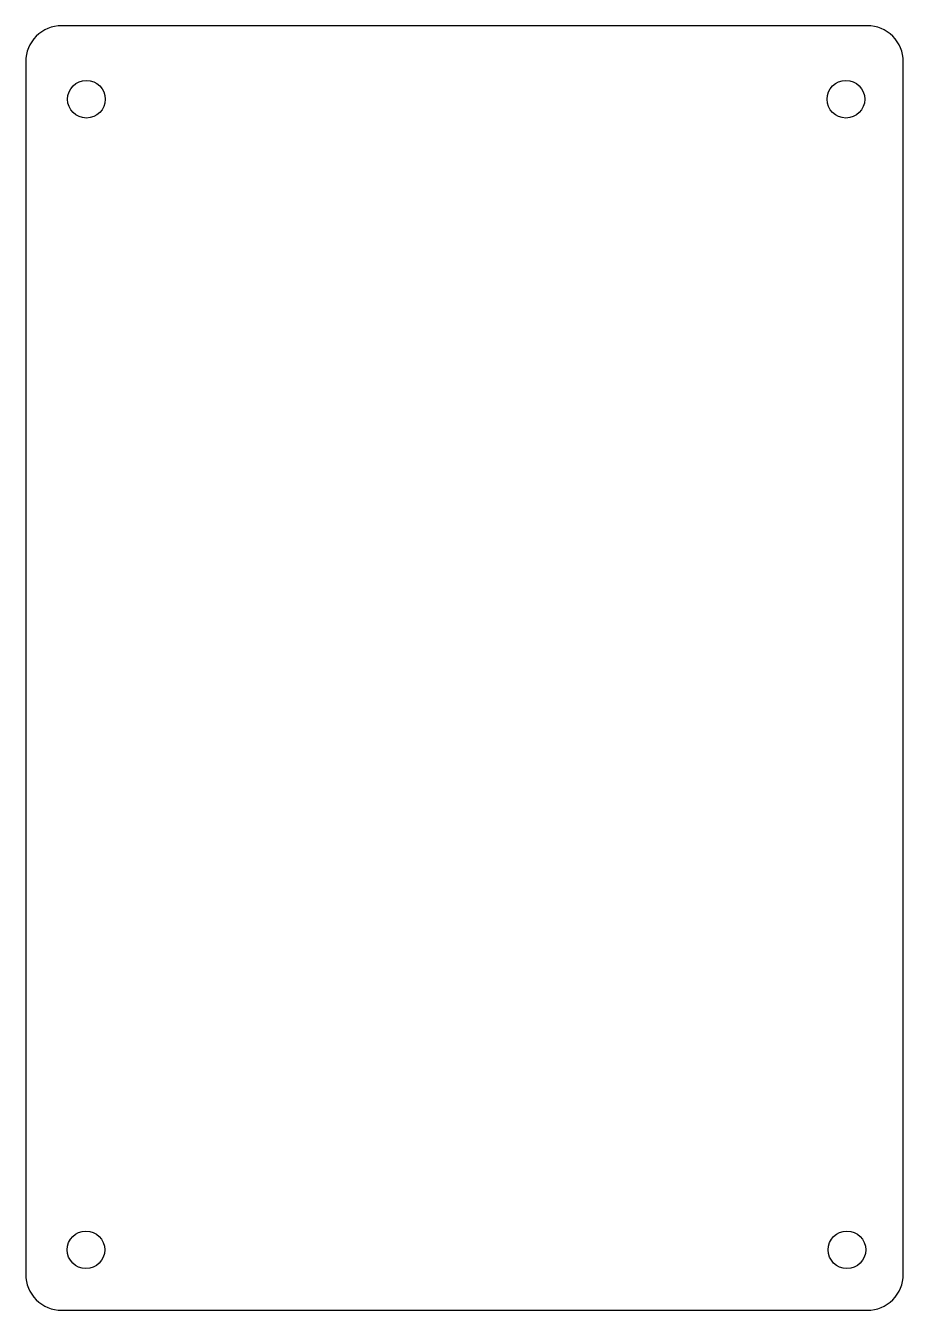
# Model space of a CAD drawing. Header units: millimetres. Extents: x 0.5 to 51.9, y -75.7 to -0.5.
import ezdxf

# ---------------------------------------------------------------- set-up
doc = ezdxf.new("R2010")
doc.units = ezdxf.units.MM
doc.layers.get('0').update_dxf_attribs({"linetype": 'CONTINUOUS'})

msp = doc.modelspace()

# ---------------------------------------------------------------- linework, layer by layer
msp.add_lwpolyline([(49.7625, -0.525), (2.625, -0.525, 0.4142136), (0.525, -2.625), (0.525, -73.575, 0.4142136), (2.625, -75.675), (49.7625, -75.675, 0.4142136), (51.8625, -73.575), (51.8625, -2.625, 0.4142136)], format="xyb", close=True)
for centre in [(4.0772, -4.826), (48.5055, -4.826), (4.0518, -72.136), (48.5653, -72.136)]:
    msp.add_circle(centre, 1.1)

doc.saveas('drawing.dxf')
